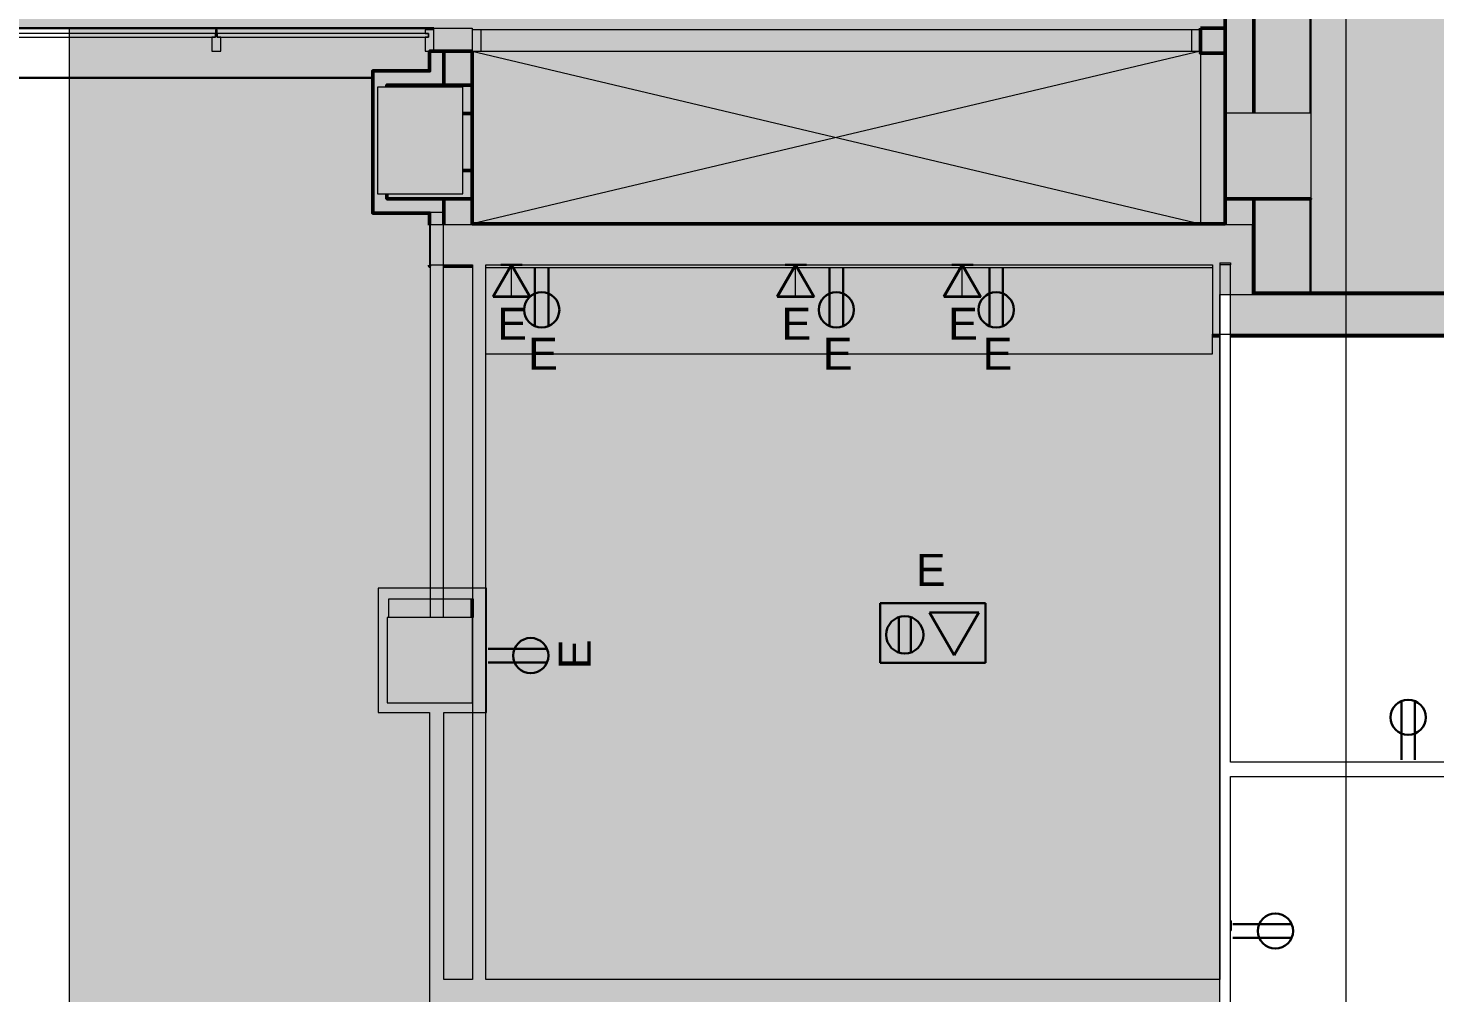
# Model space of a CAD drawing. Header units: inches. Extents: x 416 to 2283, y -56 to 1824.
# Drawn here: x 815.4 to 1211.4, y 1213.6 to 1485 of the extents above; entities that cross this region are included whole.
import ezdxf

# ---------------------------------------------------------------- set-up
doc = ezdxf.new("R2010")
doc.units = ezdxf.units.IN
doc.header["$MEASUREMENT"] = 0
for name, color, linetype, lineweight in [('A-ANNO-NOTE', 131, 'Continuous', 13), ('A-AREA-IDEN', 2, 'Continuous', 9), ('A-DETL-GENF', 92, 'Continuous', 9), ('A-DETL-THIN', 151, 'Continuous', 9), ('A-WALL', 113, 'Continuous', 9), ('A-WALL-PATT', 111, 'Continuous', 13), ('E-ELEC-FIXT', 91, 'Continuous', 13), ('I-WALL', 2, 'Continuous', 13), ('Orbis - Background_dwg', 8, 'Continuous', 9), ('Orbis_AR$0$A-Wall-Exst', 7, 'Continuous', 9), ('Orbis_AR$0$TI_Grid_E957150$0$S-P1-COLS-CONC', 50, 'Continuous', 50), ('Orbis_AR$0$TI_Grid_E957150$0$S-P4-COLS-CONC', 50, 'Continuous', 50), ('Orbis_BB$0$A-Glaz-Assm', 10, 'Continuous', 20), ('Orbis_BB$0$A-Glaz-Assm-Glaz', 10, 'Continuous', 20), ('Orbis_BB$0$A-Wall-Exst', 7, 'Continuous', 9), ('Orbis_BB$0$TI_ARCH-02_E957150$0$A-Glaz-Assm', 10, 'Continuous', 20), ('Orbis_BB$0$TI_ARCH-02_E957150$0$A-Glaz-Assm-Blow', 250, 'Continuous', 13), ('Orbis_BB$0$TI_ARCH-02_E957150$0$A-Wall-Blow', 130, 'Continuous', 30), ('Orbis_BB$0$TI_ARCH-02_E957150$0$A-Wall-Open', 250, 'Continuous', 13), ('Orbis_BB$0$TI_Grid_E957150$0$S-02-COLS-CONC', 50, 'Continuous', 50), ('Orbis_BB$0$TI_Grid_E957150$0$S-02-COLS-CONC-PATT', 10, 'Continuous', 20), ('Orbis_BB$0$TI_Grid_E957150$0$S-04-COLS-CONC', 50, 'Continuous', 50), ('Orbis_BB$0$TI_Grid_E957150$0$S-05-COLS-CONC', 50, 'Continuous', 50), ('Orbis_BB$0$TI_Grid_E957150$0$S-06-COLS-CONC', 50, 'Continuous', 50), ('Orbis_BB$0$TI_Grid_E957150$0$S-07-COLS-CONC', 50, 'Continuous', 50), ('Orbis_BB$0$TI_Grid_E957150$0$S-08-COLS-CONC', 50, 'Continuous', 50), ('Orbis_BB$0$TI_Grid_E957150$0$S-09-COLS-CONC', 50, 'Continuous', 50), ('Orbis_BB$0$TI_Grid_E957150$0$S-11-COLS-CONC', 50, 'Continuous', 50), ('Orbis_BB$0$TI_Grid_E957150$0$S-12-COLS-CONC', 50, 'Continuous', 50), ('Orbis_BB$0$TI_Grid_E957150$0$S-12-COLS-CONC-PATT', 10, 'Continuous', 20), ('Orbis_BB$0$TI_Grid_E957150$0$S-P1-COLS-CONC', 50, 'Continuous', 50), ('Orbis_BB$0$TI_Grid_E957150$0$S-P1-COLS-CONC-PATT', 10, 'Continuous', 20), ('Orbis_BB$0$TI_Grid_E957150$0$S-P4-COLS-CONC', 50, 'Continuous', 50), ('Q-CASE', 31, 'Continuous', 13), ('S-COLS', 52, 'Continuous', 13)]:
    doc.layers.add(name, color=color, linetype=linetype, lineweight=lineweight)
doc.styles.add('Swis721 Lt BT', font='swissl.ttf', dxfattribs={"height": 9})

# ---------------------------------------------------------------- blocks, each defined once
blk = doc.blocks.new('Concrete-Rectangular-Column - 24 x 24-V1-Level XX  POWER _ SIGNAL')
at = {"layer": 'S-COLS', "lineweight": 9}
blk.add_hatch(color=7, dxfattribs=at).paths.add_polyline_path([(12, -12), (12, 12), (-12, 12), (-12, -12)], flags=0)
at = {"layer": 'S-COLS', "color": 8, "lineweight": 20}
for p, q in [((12, 12), (-12, 12)), ((-12, 12), (-12, -12)), ((12, -12), (12, 12)), ((-12, -12), (12, -12))]:
    blk.add_line(p, q, dxfattribs=at)
blk = doc.blocks.new('Concrete-Rectangular-Column - 24 x 30-6914152-Level XX  POWER _ SIGNAL')
at = {"layer": 'S-COLS', "lineweight": 9}
blk.add_hatch(color=7, dxfattribs=at).paths.add_polyline_path([(12, -15), (12, 15), (-12, 15), (-12, -15)], flags=0)
at = {"layer": 'S-COLS', "color": 8, "lineweight": 20}
for p, q in [((12, 15), (-12, 15)), ((-12, 15), (-12, -15)), ((12, -15), (12, 15)), ((-12, -15), (12, -15))]:
    blk.add_line(p, q, dxfattribs=at)
blk = doc.blocks.new('C-Counter Top - ADJ HEIGHT-7316232-Level XX  POWER _ SIGNAL')
at = {"layer": 'Q-CASE', "lineweight": 9}
for p, q in [((-47.26, -0.75), (157.23, -0.75)), ((157.23, -25), (157.23, -19.51)), ((-47.26, -25), (157.23, -25))]:
    blk.add_line(p, q, dxfattribs=at)
blk = doc.blocks.new('PS - Power Device _Wall Base_ - Duplex-7347774-Level XX  POWER _ SIGNAL')
at = {"layer": 'E-ELEC-FIXT', "lineweight": 9}
for p, q in [((1611.17, 1118.1), (1611.17, 1120.85)), ((1611.35, 1120.85), (1611.17, 1120.85)), ((1611.17, 1118.1), (1611.35, 1118.1))]:
    blk.add_line(p, q, dxfattribs=at)
blk = doc.blocks.new('Orbis - Background_dwg__U8-7347688-Level XX  POWER _ SIGNAL')
at = {"layer": 'Orbis_BB$0$TI_ARCH-02_E957150$0$A-Glaz-Assm', "flags": 128}
for points in [[(0, -3), (2.5, -3), (2.5, 3), (0, 3)], [(202.5, -3), (205, -3), (205, 3), (202.5, 3)]]:
    blk.add_lwpolyline(points, close=True, dxfattribs=at)
at = {"layer": 'Orbis_BB$0$TI_ARCH-02_E957150$0$A-Glaz-Assm-Blow'}
for p, q in [((202.5, 3), (2.5, 3)), ((2.5, -3), (202.5, -3))]:
    blk.add_line(p, q, dxfattribs=at)
blk = doc.blocks.new('Orbis - Background_dwg__U56-7347736-Level XX  POWER _ SIGNAL')
at = {"layer": 'Orbis_BB$0$TI_Grid_E957150$0$S-12-COLS-CONC-PATT', "lineweight": 50}
blk.add_hatch(color=50, dxfattribs=at).paths.add_polyline_path([(11648.66, 2264.69), (11648.66, 2274.91), (11624.66, 2274.91), (11624.66, 2274.31), (11646.05, 2274.31), (11646.05, 2265.29)], flags=0)
at = {"layer": 'Orbis_BB$0$TI_Grid_E957150$0$S-12-COLS-CONC', "flags": 128}
for points in [[(11648.66, 2274.91), (11624.66, 2274.91), (11624.66, 2274.31)], [(11646.05, 2250.91), (11648.66, 2250.91), (11648.66, 2274.91)]]:
    blk.add_lwpolyline(points, dxfattribs=at)
blk = doc.blocks.new('Orbis - Background_dwg_Orbis_BB-7347761-Level XX  POWER _ SIGNAL')
at = {"layer": 'Orbis_BB$0$A-Wall-Exst'}
h = blk.add_hatch(color=256, dxfattribs=at)
h.paths.add_polyline_path([(12245.54, 2108.54), (12344.66, 2108.54), (12344.66, 2108.91), (12240.66, 2108.91), (12240.66, 2208.41), (12344.66, 2208.41), (12344.66, 2208.79), (12240.04, 2208.79), (12240.04, 2108.54), (12240.66, 2108.54)], flags=0)
h.paths.add_polyline_path([(12020.79, 2215.66), (12224.79, 2215.66), (12224.79, 2216.04), (12344.66, 2216.04), (12344.66, 2216.41), (12008.66, 2216.41), (12008.66, 2215.66), (12020.66, 2215.66)], flags=0)
h.paths.add_polyline_path([(12368.66, 2215.91), (12687.66, 2215.91), (12687.66, 2216.41), (12368.66, 2216.41), (12368.66, 2216.04)], flags=0)
h.paths.add_polyline_path([(11868.82, 2216.04), (11984.66, 2216.04), (11984.66, 2216.41), (11868.66, 2216.41), (11868.66, 2243.04), (11860.83, 2243.04), (11860.83, 2267.04), (11868.66, 2267.04), (11868.66, 2506.91), (11860.66, 2506.91), (11860.66, 2290.92), (11858.66, 2290.92), (11858.66, 2518.92), (11853.66, 2518.92), (11853.66, 2283.92), (11860.66, 2283.92), (11860.66, 2235.92), (11648.66, 2235.92), (11648.66, 2242.91), (11640.66, 2242.91), (11640.66, 2235.54), (11868.29, 2235.54), (11868.29, 2216.04), (11868.66, 2216.04)], flags=0)
h.paths.add_polyline_path([(12380.66, 2522.91), (12663.66, 2522.91), (12663.66, 2530.91), (12380.66, 2530.91), (12380.66, 2530.54)], flags=0)
h.paths.add_polyline_path([(12164.66, 2522.91), (12332.66, 2522.91), (12332.66, 2530.91), (12020.66, 2530.91), (12020.66, 2522.91)], flags=0)
h = blk.add_hatch(color=256, dxfattribs=at)
h.paths.add_polyline_path([(12825.64, 1719.65), (12825.73, 1719.67), (12823.48, 1735.4), (12825.43, 1721.14)], flags=0)
h.paths.add_polyline_path([(12822.75, 1740.71), (12822.78, 1740.71), (12822.75, 1740.75)], flags=0)
h.paths.add_polyline_path([(12801.21, 1897.99), (12801.3, 1898), (12797.38, 1925.91), (12800.49, 1903.21)], flags=0)
h.paths.add_polyline_path([(12787.64, 2077.81), (12787.68, 2077.81), (12768.69, 2216.41), (12711.66, 2216.41), (12711.66, 2215.91), (12768.73, 2215.91), (12787.64, 2077.81)], flags=0)
h.paths.add_polyline_path([(12240.04, 2096.91), (12372.66, 2096.91), (12372.66, 2097.29), (12228.66, 2097.29), (12228.66, 2096.91), (12236.37, 2096.91)], flags=0)
h.paths.add_polyline_path([(12371.86, 2102.54), (12372.66, 2102.54), (12372.66, 2128.91), (12368.66, 2128.91), (12368.66, 2127.21), (12371.6, 2127.21), (12371.6, 2103.21), (12368.66, 2103.21), (12368.66, 2102.54), (12371.6, 2102.54)], flags=0)
h.paths.add_polyline_path([(12356.66, 2130.91), (12356.66, 2188.41), (12356.54, 2188.41), (12356.54, 2130.91)], flags=0)
h.paths.add_polyline_path([(12352.66, 2130.91), (12352.79, 2130.91), (12352.79, 2191.85), (12352.66, 2191.85), (12352.66, 2188.41)], flags=0)
h.paths.add_polyline_path([(12380.66, 2188.41), (12384.66, 2188.41), (12384.66, 2204.41), (12659.66, 2204.41), (12659.66, 2189.41), (12715.66, 2189.41), (12715.66, 2204.66), (12715.54, 2204.66), (12715.49, 2189.54), (12659.79, 2189.54), (12659.79, 2204.66), (12384.54, 2204.66), (12384.54, 2188.41), (12379.33, 2188.41)], flags=0)
h.paths.add_polyline_path([(12020.79, 2189.41), (12024.66, 2189.41), (12024.66, 2189.54), (12020.79, 2189.54), (12020.79, 2189.41), (12020.66, 2189.41)], flags=0)
h.paths.add_polyline_path([(11986.1, 2189.41), (11997.66, 2189.41), (11997.66, 2189.54), (11968.79, 2189.54), (11968.79, 2204.79), (11862.17, 2204.79), (11862.17, 2204.41), (11968.66, 2204.41), (11968.66, 2189.41), (11984.66, 2189.41)], flags=0)
h.paths.add_polyline_path([(12379.17, 2192.16), (12380.79, 2192.16), (12380.79, 2204.66), (12380.66, 2204.66), (12380.66, 2192.41), (12368.66, 2192.41), (12368.66, 2192.16), (12376.58, 2192.16)], flags=0)
h.paths.add_polyline_path([(12681.3, 2193.29), (12687.66, 2193.29), (12687.66, 2193.41), (12663.66, 2193.41), (12663.66, 2204.66), (12663.54, 2204.66), (12663.54, 2193.29), (12666.66, 2193.29)], flags=0)
h.paths.add_polyline_path([(12711.66, 2193.29), (12711.79, 2193.29), (12711.79, 2204.66), (12711.66, 2204.66), (12711.66, 2193.41)], flags=0)
h.paths.add_polyline_path([(11974.14, 2193.29), (11984.66, 2193.29), (11984.66, 2193.41), (11972.66, 2193.41), (11972.66, 2204.79), (11972.54, 2204.79), (11972.54, 2193.29), (11972.66, 2193.29)], flags=0)
h.paths.add_polyline_path([(11857.04, 2204.41), (11859.17, 2204.41), (11859.17, 2204.79), (11857.04, 2204.79)], flags=0)
h.paths.add_polyline_path([(11645.35, 2223.92), (11648.79, 2223.92), (11648.79, 2224.29), (11640.58, 2224.29), (11640.58, 2223.92), (11640.66, 2223.92)], flags=0)
h.paths.add_polyline_path([(11636.66, 2223.92), (11636.83, 2223.92), (11636.83, 2224.29), (11636.66, 2224.29)], flags=0)
h.paths.add_polyline_path([(11636.83, 2235.54), (11636.84, 2239.09), (11640.58, 2239.09), (11640.58, 2235.54), (11640.66, 2235.54), (11640.66, 2242.91), (11624.66, 2242.91), (11624.66, 2244.31), (11622.05, 2244.31), (11622.05, 2274.31), (11624.66, 2274.31), (11624.66, 2274.91), (11640.66, 2274.91), (11640.66, 2284.42), (11636.66, 2284.42), (11636.66, 2278.91), (11620.66, 2278.91), (11620.66, 2238.91), (11636.66, 2238.91), (11636.66, 2235.54)], flags=0)
blk.add_hatch(color=256, dxfattribs=at).paths.add_polyline_path([(11640.66, 2274.91), (11648.66, 2274.91), (11648.66, 2284.42), (11640.66, 2284.42), (11640.66, 2278.91)], flags=0)
at = {"layer": 'Orbis_BB$0$TI_Grid_E957150$0$S-02-COLS-CONC-PATT', "lineweight": 9}
blk.add_hatch(color=7, dxfattribs=at).paths.add_polyline_path([(11636.66, 2242.91), (11648.66, 2242.91), (11648.66, 2264.69), (11646.05, 2265.29), (11646.05, 2244.31), (11624.66, 2244.31), (11624.66, 2242.91), (11628.72, 2242.91)], flags=0)
at = {"layer": 'Orbis_BB$0$TI_Grid_E957150$0$S-P1-COLS-CONC-PATT', "lineweight": 9}
blk.add_hatch(color=7, dxfattribs=at).paths.add_polyline_path([(11874.25, 2242.91), (11884.66, 2242.91), (11884.66, 2243.04), (11868.66, 2243.04), (11868.66, 2242.91)], flags=0)
h = blk.add_hatch(color=7, dxfattribs=at)
h.paths.add_polyline_path([(11641.65, 2125.09), (11648.66, 2125.09), (11648.66, 2130.41), (11640.58, 2130.41), (11640.58, 2125.09)], flags=0)
h.paths.add_polyline_path([(11625.16, 2125.09), (11636.83, 2125.09), (11636.83, 2130.41), (11625.16, 2130.41)], flags=0)
at = {"layer": 'Orbis_BB$0$A-Glaz-Assm', "flags": 128}
for points in [[(11575.41, 2284.42), (11577.91, 2284.42), (11577.91, 2288.42), (11576.91, 2288.42), (11576.91, 2290.42), (11576.41, 2290.42), (11576.41, 2288.42), (11575.41, 2288.42)], [(11637.91, 2284.42), (11637.91, 2290.42), (11635.41, 2290.42), (11635.41, 2289.42), (11636.41, 2289.42), (11636.41, 2288.42), (11635.41, 2288.42), (11635.41, 2284.42)]]:
    blk.add_lwpolyline(points, close=True, dxfattribs=at)
at = {"layer": 'Orbis_BB$0$A-Glaz-Assm-Glaz', "flags": 128}
for points in [[(11516.91, 2288.42), (11576.41, 2288.42), (11576.41, 2289.42), (11516.91, 2289.42)], [(11576.91, 2288.42), (11636.41, 2288.42), (11636.41, 2289.42), (11576.91, 2289.42)]]:
    blk.add_lwpolyline(points, close=True, dxfattribs=at)
at = {"layer": 'Orbis_BB$0$A-Wall-Exst', "color": 50, "lineweight": 50}
for p, q in [((11868.66, 2267.04), (11868.66, 2506.91)), ((11636.83, 2223.92), (11636.66, 2223.92)), ((11640.58, 2223.92), (11648.79, 2223.92)), ((11640.66, 2223.92), (11640.58, 2223.92)), ((11648.79, 2223.92), (11648.67, 2223.92)), ((11857.04, 2204.41), (11859.17, 2204.41))]:
    blk.add_line(p, q, dxfattribs=at)
at = {"layer": 'Orbis_BB$0$A-Wall-Exst', "color": 50, "lineweight": 50, "flags": 128}
for points in [[(11868.66, 2506.91), (11860.66, 2506.91), (11860.66, 2235.92), (11648.66, 2235.92), (11648.66, 2242.91), (11640.66, 2242.91), (11640.66, 2235.54)], [(11624.66, 2274.31), (11624.66, 2274.91), (11640.66, 2274.91), (11640.66, 2284.42), (11636.66, 2284.42), (11636.66, 2278.91), (11620.66, 2278.91), (11620.66, 2238.91), (11636.66, 2238.91), (11636.66, 2235.54)], [(11640.66, 2235.54), (11640.66, 2242.91), (11624.66, 2242.91), (11624.66, 2244.31)], [(11984.66, 2216.41), (11868.66, 2216.41), (11868.66, 2227.92), (11868.66, 2243.04)], [(11636.66, 2224.29), (11636.66, 2223.92), (11636.83, 2223.92)], [(11862.17, 2204.41), (11968.66, 2204.41), (11968.66, 2189.41), (11984.66, 2189.41), (11997.66, 2189.41)]]:
    blk.add_lwpolyline(points, dxfattribs=at)
for points in [[(11853.66, 2290.92), (11853.66, 2283.92), (11860.66, 2283.92), (11860.66, 2290.92)], [(11648.66, 2284.42), (11640.66, 2284.42), (11640.66, 2274.91), (11648.66, 2274.91)]]:
    blk.add_lwpolyline(points, close=True, dxfattribs=at)
at = {"layer": 'Orbis_BB$0$TI_ARCH-02_E957150$0$A-Glaz-Assm', "flags": 128}
blk.add_lwpolyline([(11637.91, 2290.42), (11637.91, 2290.92), (11648.66, 2290.92), (11648.66, 2290.42)], dxfattribs=at)
at = {"layer": 'Orbis_BB$0$TI_ARCH-02_E957150$0$A-Wall-Blow'}
for p, q in [((11884.66, 2506.91), (11884.66, 2267.04)), ((11124.05, 2290.92), (11637.91, 2290.92)), ((11279.16, 2276.92), (11620.66, 2276.92)), ((11884.66, 2243.04), (11884.66, 2216.41))]:
    blk.add_line(p, q, dxfattribs=at)
at = {"layer": 'Orbis_BB$0$TI_ARCH-02_E957150$0$A-Wall-Open'}
blk.add_line((11853.66, 2284.42), (11648.66, 2235.92), dxfattribs=at)
at = {"layer": 'Orbis_BB$0$TI_ARCH-02_E957150$0$A-Wall-Open', "flags": 128}
blk.add_lwpolyline([(11648.66, 2284.42), (11853.66, 2284.42), (11853.66, 2235.92), (11648.66, 2235.92), (11648.66, 2284.42), (11853.66, 2235.92)], dxfattribs=at)
at = {"layer": 'Orbis_BB$0$TI_Grid_E957150$0$S-02-COLS-CONC', "flags": 128}
for points in [[(11648.66, 2274.91), (11648.66, 2242.91), (11624.66, 2242.91), (11624.66, 2244.31)], [(11624.66, 2274.31), (11624.66, 2274.91), (11648.66, 2274.91)]]:
    blk.add_lwpolyline(points, dxfattribs=at)
at = {"layer": 'Orbis_BB$0$TI_Grid_E957150$0$S-04-COLS-CONC', "flags": 128}
blk.add_lwpolyline([(11624.66, 2274.31), (11624.66, 2274.91), (11648.66, 2274.91), (11648.66, 2250.91), (11646.05, 2250.91)], dxfattribs=at)
at = {"layer": 'Orbis_BB$0$TI_Grid_E957150$0$S-05-COLS-CONC', "flags": 128}
blk.add_lwpolyline([(11624.66, 2274.31), (11624.66, 2274.91), (11648.66, 2274.91), (11648.66, 2250.91), (11646.05, 2250.91)], dxfattribs=at)
at = {"layer": 'Orbis_BB$0$TI_Grid_E957150$0$S-06-COLS-CONC', "flags": 128}
blk.add_lwpolyline([(11624.66, 2274.31), (11624.66, 2274.91), (11648.66, 2274.91), (11648.66, 2250.91), (11646.05, 2250.91)], dxfattribs=at)
at = {"layer": 'Orbis_BB$0$TI_Grid_E957150$0$S-07-COLS-CONC', "flags": 128}
blk.add_lwpolyline([(11624.66, 2274.31), (11624.66, 2274.91), (11648.66, 2274.91), (11648.66, 2250.91), (11646.05, 2250.91)], dxfattribs=at)
at = {"layer": 'Orbis_BB$0$TI_Grid_E957150$0$S-08-COLS-CONC', "flags": 128}
blk.add_lwpolyline([(11624.66, 2274.31), (11624.66, 2274.91), (11648.66, 2274.91), (11648.66, 2250.91), (11646.05, 2250.91)], dxfattribs=at)
at = {"layer": 'Orbis_BB$0$TI_Grid_E957150$0$S-09-COLS-CONC', "flags": 128}
blk.add_lwpolyline([(11624.66, 2274.31), (11624.66, 2274.91), (11648.66, 2274.91), (11648.66, 2250.91), (11646.05, 2250.91)], dxfattribs=at)
at = {"layer": 'Orbis_BB$0$TI_Grid_E957150$0$S-11-COLS-CONC', "flags": 128}
for points in [[(11648.66, 2274.91), (11624.66, 2274.91), (11624.66, 2274.31)], [(11646.05, 2250.91), (11648.66, 2250.91), (11648.66, 2274.91)]]:
    blk.add_lwpolyline(points, dxfattribs=at)
at = {"layer": 'Orbis_BB$0$TI_Grid_E957150$0$S-P1-COLS-CONC'}
for p, q in [((11648.66, 2266.91), (11646.05, 2266.91)), ((11648.66, 2130.41), (11648.66, 2125.09))]:
    blk.add_line(p, q, dxfattribs=at)
at = {"layer": 'Orbis_BB$0$TI_Grid_E957150$0$S-P1-COLS-CONC', "flags": 128}
for points in [[(11624.66, 2244.31), (11624.66, 2242.91), (11648.66, 2242.91), (11648.66, 2266.91)], [(11860.83, 2266.91), (11860.66, 2266.91), (11860.66, 2242.91), (11884.66, 2242.91), (11884.66, 2243.04)]]:
    blk.add_lwpolyline(points, dxfattribs=at)
at = {"layer": 'Orbis_BB$0$TI_Grid_E957150$0$S-P4-COLS-CONC'}
for p, q in [((11884.66, 2243.04), (11884.66, 2242.91)), ((11648.66, 2125.09), (11648.66, 2130.41))]:
    blk.add_line(p, q, dxfattribs=at)
at = {"layer": 'Orbis_BB$0$TI_Grid_E957150$0$S-P4-COLS-CONC', "flags": 128}
for points in [[(11646.05, 2266.91), (11648.66, 2266.91), (11648.66, 2242.91)], [(11884.66, 2242.91), (11860.66, 2242.91), (11860.66, 2266.91), (11860.83, 2266.91)], [(11648.66, 2242.91), (11624.66, 2242.91), (11624.66, 2244.31)]]:
    blk.add_lwpolyline(points, dxfattribs=at)
for name, p in [('Orbis - Background_dwg__U8-7347688-Level XX  POWER _ SIGNAL', (11648.66, 2287.42)), ('Orbis - Background_dwg__U56-7347736-Level XX  POWER _ SIGNAL', (0, 0))]:
    blk.add_blockref(name, p)
blk = doc.blocks.new('Orbis - Background_dwg-7329766-Level XX  POWER _ SIGNAL')
at = {"layer": 'Orbis_AR$0$A-Wall-Exst', "color": 50, "lineweight": 50}
for p, q in [((928.54, 1417.98), (928.37, 1417.98)), ((932.37, 1417.98), (932.29, 1417.98)), ((940.5, 1417.98), (940.38, 1417.98))]:
    blk.add_line(p, q, dxfattribs=at)
at = {"layer": 'Orbis_AR$0$TI_Grid_E957150$0$S-P1-COLS-CONC'}
blk.add_line((940.37, 1324.47), (940.37, 1319.16), dxfattribs=at)
at = {"layer": 'Orbis_AR$0$TI_Grid_E957150$0$S-P4-COLS-CONC'}
blk.add_line((940.37, 1319.16), (940.37, 1324.47), dxfattribs=at)
blk.add_blockref('Orbis - Background_dwg_Orbis_BB-7347761-Level XX  POWER _ SIGNAL', (-10708.29, -805.94))

msp = doc.modelspace()

# ---------------------------------------------------------------- hatches: boundary and pattern name
at = {"layer": 'A-ANNO-NOTE', "lineweight": 9}
for points in [[(951.41, 1409.49), (951.41, 1418.42), (946.25, 1409.49)], [(1031.41, 1409.49), (1031.41, 1418.42), (1026.25, 1409.49)], [(1078.33, 1409.49), (1078.33, 1418.42), (1073.17, 1409.49)]]:
    msp.add_hatch(color=256, dxfattribs=at).paths.add_polyline_path(points, flags=0)
at = {"layer": 'A-DETL-GENF'}
h = msp.add_hatch(color=9, dxfattribs=at)
h.paths.add_polyline_path([(1806.16, -9.77), (2180.09, -9.77), (2180.09, 282.04), (2178.37, 282.04), (2178.37, 269.98), (2160.37, 269.98), (2160.37, 281.98), (2145.5, 281.98), (2145.5, 222.1), (2148.37, 222.1), (2148.37, 48.98), (1645.98, 48.98), (1645.98, 56.98), (1645.87, 56.98), (1645.87, 67.98), (1645.98, 67.98), (1645.98, 68.19), (1645.77, 68.21), (1643.24, 68.89), (1642.84, 69.08), (1642.63, 69.12), (1642.36, 69.3), (1640.87, 69.99), (1639.47, 70.98), (1636.37, 70.98), (1636.37, 74.07), (1635.38, 75.48), (1634.68, 76.98), (1634.51, 77.24), (1634.47, 77.43), (1634.27, 77.85), (1633.6, 80.38), (1633.38, 83.07), (1633.6, 85.59), (1634.27, 88.11), (1635.38, 90.48), (1636.37, 91.9), (1636.37, 94.98), (1639.44, 94.98), (1640.87, 95.97), (1643.24, 97.08), (1645.98, 97.86), (1645.98, 97.98), (1645.87, 97.98), (1645.87, 207.29), (1645.98, 207.29), (1645.98, 208.97), (1636.37, 208.97), (1636.37, 239.19), (1645.87, 239.19), (1645.87, 593.98), (1179.62, 593.98), (1179.62, 528.98), (592.87, 528.98), (592.87, 464.97), (570.87, 464.97), (570.87, 469.97), (587.87, 469.97), (587.87, 521.97), (527.87, 521.97), (527.87, 469.97), (530.87, 469.97), (530.87, 464.97), (527.87, 464.97), (527.87, 299.85), (570.87, 299.85), (570.87, 268.97), (580.37, 268.97), (580.37, 208.97), (570.87, 208.97), (570.87, 117.73), (565.87, 117.73), (565.87, 168.98), (551.87, 168.98), (551.87, 249.98), (556.37, 249.98), (556.37, 268.97), (565.87, 268.97), (565.87, 294.85), (522.87, 294.85), (522.87, 310.85), (478.07, 310.85), (478.07, 314.85), (522.87, 314.85), (522.87, 517.98), (498.87, 517.98), (498.87, 521.97), (527.87, 521.98), (527.87, 593.97), (498.87, 593.97), (498.87, 597.97), (415.76, 597.97), (415.76, -9.77), (1750.54, -9.77)], flags=0)
h.paths.add_polyline_path([(1439.37, 58.98), (1435.75, 59.1), (1357.37, 59.1), (1357.37, 54.98), (1402.37, 54.98), (1402.37, 58.98), (1435.75, 58.98)], flags=0)
h.paths.add_polyline_path([(1354.37, 47.98), (1350.37, 47.98), (1350.37, 122.98), (1361, 122.98), (1361, 62.73), (1439.37, 62.73), (1439.37, 51.98), (1409.37, 51.98), (1409.37, 47.98), (1357.37, 47.98)], flags=0)
h.paths.add_polyline_path([(928.37, 67.98), (928.24, 68), (925.84, 68.21), (923.32, 68.89), (922.97, 69.05), (922.63, 69.12), (922.17, 69.42), (920.95, 69.99), (919.55, 70.98), (916.37, 70.98), (916.37, 74.18), (915.46, 75.48), (914.94, 76.59), (914.49, 77.34), (914.35, 77.85), (913.68, 80.38), (913.45, 82.58), (913.39, 83.07), (913.51, 83.68), (913.68, 85.59), (914.51, 88.72), (914.92, 89.32), (915.46, 90.48), (916.37, 91.79), (916.37, 94.98), (919.52, 94.98), (920.95, 95.97), (922.25, 96.58), (922.63, 96.83), (922.91, 96.89), (923.32, 97.08), (925.84, 97.76), (928.54, 97.98), (931.05, 97.76), (933.58, 97.08), (935.95, 95.97), (937.37, 94.98), (940.37, 94.98), (940.37, 92.01), (941.44, 90.48), (942.54, 88.11), (943.22, 85.59), (943.45, 82.98), (943.22, 80.38), (942.54, 77.85), (941.44, 75.48), (940.37, 73.96), (940.37, 70.98), (937.35, 70.98), (935.95, 69.99), (933.58, 68.89), (931.05, 68.21), (928.41, 67.98)], flags=0)
h.paths.add_polyline_path([(568.37, 67.98), (568.3, 67.99), (565.77, 68.21), (563.24, 68.89), (562.84, 69.08), (562.63, 69.12), (562.36, 69.3), (560.87, 69.99), (559.47, 70.98), (556.37, 70.98), (556.37, 74.07), (555.38, 75.48), (554.68, 76.98), (554.51, 77.24), (554.47, 77.43), (554.27, 77.85), (553.6, 80.38), (553.38, 83.07), (553.6, 85.59), (554.27, 88.11), (555.38, 90.48), (556.37, 91.9), (556.37, 94.98), (559.44, 94.98), (560.87, 95.97), (563.24, 97.08), (565.77, 97.76), (568.46, 97.98), (570.97, 97.76), (573.5, 97.08), (575.87, 95.97), (577.3, 94.98), (580.37, 94.98), (580.37, 91.9), (581.36, 90.48), (582.47, 88.11), (583.14, 85.59), (583.37, 82.97), (583.14, 80.38), (582.47, 77.85), (582.27, 77.43), (582.23, 77.24), (582.06, 76.98), (581.36, 75.48), (580.37, 74.07), (580.37, 70.98), (577.27, 70.98), (575.87, 69.99), (574.38, 69.3), (574.11, 69.12), (573.9, 69.08), (573.5, 68.89), (570.97, 68.21), (568.41, 67.98)], flags=0)
h.paths.add_polyline_path([(1288.37, 67.98), (1288.3, 67.99), (1285.77, 68.21), (1283.24, 68.89), (1282.84, 69.08), (1282.63, 69.12), (1282.36, 69.3), (1280.87, 69.99), (1279.47, 70.98), (1276.37, 70.98), (1276.37, 74.07), (1275.38, 75.48), (1274.68, 76.98), (1274.51, 77.24), (1274.47, 77.43), (1274.27, 77.85), (1273.6, 80.38), (1273.38, 83.07), (1273.6, 85.59), (1274.27, 88.11), (1275.38, 90.48), (1276.37, 91.9), (1276.37, 94.98), (1279.44, 94.98), (1280.87, 95.97), (1283.24, 97.08), (1285.77, 97.76), (1288.46, 97.98), (1290.97, 97.76), (1293.5, 97.08), (1295.87, 95.97), (1297.3, 94.98), (1300.37, 94.98), (1300.37, 91.9), (1301.36, 90.48), (1302.47, 88.11), (1303.14, 85.59), (1303.37, 82.97), (1303.14, 80.38), (1302.47, 77.85), (1302.27, 77.43), (1302.23, 77.24), (1302.06, 76.98), (1301.36, 75.48), (1300.37, 74.07), (1300.37, 70.98), (1297.27, 70.98), (1295.87, 69.99), (1294.38, 69.3), (1294.11, 69.12), (1293.9, 69.08), (1293.5, 68.89), (1290.97, 68.21), (1288.41, 67.98)], flags=0)
h.paths.add_polyline_path([(565.87, 172.48), (565.87, 208.97), (556.37, 208.97), (556.37, 246.48), (555.37, 246.48), (555.37, 172.48)], flags=0)
h.paths.add_polyline_path([(940.37, 208.97), (916.37, 208.97), (916.37, 209.19), (916.15, 209.19), (916.15, 239.19), (940.15, 239.19), (940.15, 238.97), (940.37, 238.97), (940.37, 214.97)], flags=0)
h.paths.add_polyline_path([(1288.06, 208.97), (1276.37, 208.97), (1276.37, 239.19), (1300.37, 239.19), (1300.37, 208.97)], flags=0)
h.paths.add_polyline_path([(1368.31, 449.11), (1368.31, 449.11), (1368.31, 463.86)], flags=0)
h.paths.add_polyline_path([(1327.07, 460.94), (1325.09, 461.25), (1325.44, 463.48), (1325.92, 463.4), (1325.94, 463.2), (1326.06, 463.02), (1326.12, 462.98), (1326.7, 462.93), (1326.8, 462.98), (1326.92, 463.18), (1326.94, 463.24), (1327.41, 463.14), (1327.2, 461.81)], flags=0)
h.paths.add_polyline_path([(1326.62, 462.91), (1326.06, 463.04), (1325.98, 463.15), (1325.95, 463.24), (1325.95, 463.48), (1327.78, 475.05), (1328.77, 474.89), (1326.87, 463.1), (1326.79, 463.03), (1326.62, 462.91)], flags=0)
h.paths.add_polyline_path([(1353.03, 467.68), (1353.03, 467.8), (1353.03, 470.92)], flags=0)
h.paths.add_polyline_path([(1341.47, 468.28), (1339.46, 469.3), (1339.69, 469.73), (1339.87, 469.68), (1340.08, 469.75), (1340.15, 469.8), (1340.38, 470.25), (1340.33, 470.48), (1340.21, 470.61), (1340.16, 470.67), (1340.38, 471.08), (1342.37, 470.06), (1342.19, 469.7)], flags=0)
h.paths.add_polyline_path([(1352.24, 469.36), (1352.24, 469.36), (1352.24, 469.9)], flags=0)
h.paths.add_polyline_path([(1339.87, 469.7), (1339.59, 469.8), (1329.18, 475.1), (1329.63, 475.99), (1340.22, 470.55), (1340.35, 470.36), (1340.34, 470.2), (1340.12, 469.79), (1339.97, 469.72)], flags=0)
h.paths.add_polyline_path([(1313.66, 472.68), (1313.35, 474.66), (1315.57, 475.01), (1315.65, 474.53), (1315.47, 474.46), (1315.33, 474.29), (1315.32, 474.14), (1315.43, 473.66), (1315.52, 473.57), (1315.71, 473.51), (1315.81, 473.51), (1315.88, 473.03), (1314.4, 472.8)], flags=0)
h.paths.add_polyline_path([(1315.71, 473.52), (1315.56, 473.59), (1315.39, 473.77), (1315.34, 474.24), (1315.51, 474.46), (1315.81, 474.54), (1327.3, 476.36), (1327.46, 475.37), (1315.74, 473.53)], flags=0)
h.paths.add_polyline_path([(1329.56, 476.44), (1328.85, 477.15), (1337.35, 485.59), (1337.45, 485.6), (1337.64, 485.58), (1337.99, 485.23), (1337.96, 484.86), (1337.88, 484.76), (1330.27, 477.15)], flags=0)
h.paths.add_polyline_path([(1327.51, 476.77), (1322.12, 487.37), (1322.15, 487.62), (1322.22, 487.73), (1322.65, 487.96), (1322.85, 487.91), (1322.98, 487.81), (1323.05, 487.73), (1328.4, 477.22), (1328.26, 477.15)], flags=0)
h.paths.add_polyline_path([(1369.31, 490.36), (1369.31, 490.36), (1369.31, 491.04)], flags=0)
h.paths.add_polyline_path([(1338.26, 484.43), (1337.92, 484.79), (1338.02, 484.94), (1338.03, 485.14), (1337.99, 485.24), (1337.59, 485.61), (1337.42, 485.62), (1337.24, 485.55), (1337.18, 485.51), (1336.84, 485.85), (1338.43, 487.44), (1339.85, 486.02), (1338.67, 484.85)], flags=0)
h.paths.add_polyline_path([(1321.71, 487.05), (1320.69, 489.06), (1322.47, 489.97), (1323.49, 487.96), (1323.04, 487.77), (1322.93, 487.89), (1322.75, 487.97), (1322.6, 487.94), (1322.15, 487.67), (1322.1, 487.56), (1322.11, 487.34), (1322.1, 487.26)], flags=0)
h.paths.add_polyline_path([(972.87, 593.97), (935.62, 593.98), (935.62, 598.98), (937.62, 598.98), (937.62, 740.22), (867.12, 740.22), (867.12, 647.48), (844.25, 647.48), (844.25, 623.98), (893.25, 623.98), (893.25, 598.98), (895.62, 598.98), (895.62, 593.98), (888.25, 593.98), (888.25, 612.48), (844.25, 612.48), (844.25, 593.98), (835.25, 593.98), (835.25, 598.98), (839.25, 598.98), (839.25, 647.48), (814.25, 647.48), (814.25, 652.48), (862.12, 652.48), (862.12, 745.22), (891.62, 745.22), (891.62, 840.22), (857.37, 840.22), (857.37, 845.22), (919.37, 845.22), (919.37, 947.22), (746.62, 947.22), (746.62, 845.22), (808.62, 845.22), (808.62, 706.22), (765.25, 706.22), (765.25, 598.98), (795.25, 598.98), (795.25, 593.98), (730.25, 593.98), (730.25, 598.98), (760.25, 598.98), (760.25, 706.22), (732.62, 706.22), (732.62, 711.22), (794.62, 711.22), (794.62, 840.22), (654.87, 840.22), (654.87, 774.98), (679.87, 774.98), (679.87, 769.98), (654.87, 769.98), (654.87, 674.98), (679.87, 674.98), (679.87, 652.48), (711.25, 652.48), (711.25, 647.48), (686.25, 647.48), (686.25, 598.98), (690.25, 598.98), (690.25, 593.98), (677.87, 593.98), (677.87, 598.98), (681.25, 598.98), (681.25, 647.48), (638.87, 647.48), (638.87, 627.97), (648.87, 627.97), (648.87, 598.98), (649.87, 598.98), (649.87, 593.98), (580.87, 593.98), (580.87, 599.98), (632.87, 599.98), (632.87, 807.98), (538.87, 807.97), (538.87, 599.98), (540.87, 599.98), (540.87, 593.98), (971.92, 593.97)], flags=0)
h.paths.add_polyline_path([(1209.87, 596.98), (1247.87, 596.98), (1247.87, 605.72), (1209.87, 605.72), (1209.87, 598.98)], flags=0)
h.paths.add_polyline_path([(1010.87, 596.98), (1010.87, 605.72), (972.87, 605.72), (972.87, 596.98)], flags=0)
h.paths.add_polyline_path([(528.14, 596.98), (536.87, 596.98), (536.87, 597.97), (527.87, 597.97), (527.87, 596.98)], flags=0)
h.paths.add_polyline_path([(634.87, 596.98), (648.87, 596.98), (648.87, 597.97), (634.87, 597.97)], flags=0)
h.paths.add_polyline_path([(519.37, 597.97), (522.87, 597.97), (522.87, 598.47), (519.37, 598.47)], flags=0)
h.paths.add_polyline_path([(1669.37, 598.98), (1669.37, 946.98), (1553.37, 946.98), (1553.37, 951.98), (1513.37, 951.98), (1513.37, 946.98), (1506.37, 946.97), (1506.37, 916.97), (1496.37, 916.97), (1496.37, 736.97), (1506.37, 736.97), (1506.37, 706.97), (1497.62, 706.97), (1497.62, 598.98), (1636.37, 598.98), (1636.37, 626.3), (1660.37, 626.3), (1660.37, 598.98), (1667.12, 598.98)], flags=0)
h.paths.add_polyline_path([(1305.62, 598.98), (1389.12, 598.98), (1389.12, 706.97), (1380.37, 706.97), (1380.37, 736.97), (1390.37, 736.97), (1390.37, 820.98), (1388.37, 820.98), (1388.37, 825.98), (1390.37, 825.98), (1390.37, 913.99), (1377.37, 913.99), (1377.37, 951.98), (1290.37, 951.98), (1290.37, 913.99), (1277.37, 913.99), (1277.37, 891.98), (1272.12, 891.98), (1272.12, 934.97), (1179.87, 934.97), (1179.87, 891.98), (1167.87, 891.98), (1167.87, 845.98), (1179.87, 845.98), (1179.87, 787.98), (1167.87, 787.98), (1167.87, 741.98), (1179.87, 741.98), (1179.87, 683.98), (1167.87, 683.98), (1167.87, 637.98), (1179.87, 637.98), (1179.87, 610.97), (1277.87, 610.97), (1277.87, 820.73), (1272.12, 820.73), (1272.12, 845.98), (1277.37, 845.98), (1277.37, 825.98), (1348.37, 825.98), (1348.37, 820.98), (1283.12, 820.98), (1283.12, 598.98)], flags=0)
h.paths.add_polyline_path([(1394.37, 599.23), (1492.37, 599.23), (1492.37, 701.72), (1394.37, 701.72), (1394.37, 601.9)], flags=0)
h.paths.add_polyline_path([(519.37, 601.97), (519.37, 631.47), (532.87, 631.47), (532.87, 794.97), (415.76, 794.97), (415.76, 601.97), (448.58, 601.97)], flags=0)
h.paths.add_polyline_path([(942.87, 610.97), (1040.87, 610.97), (1040.87, 637.98), (1052.87, 637.98), (1052.87, 683.98), (1040.87, 683.98), (1040.87, 741.98), (1052.87, 741.98), (1052.87, 787.98), (1040.87, 787.98), (1040.87, 845.98), (1052.87, 845.98), (1052.87, 891.98), (1040.87, 891.98), (1040.87, 918.98), (942.87, 918.98), (942.87, 643.71)], flags=0)
h.paths.add_polyline_path([(886.76, 616.48), (888.25, 616.48), (888.25, 619.98), (844.25, 619.98), (844.25, 616.48), (860.69, 616.48)], flags=0)
h.paths.add_polyline_path([(639.55, 652.48), (674.87, 652.48), (674.87, 669.98), (638.87, 669.98), (638.87, 652.48)], flags=0)
h.paths.add_polyline_path([(638.87, 674.98), (650.87, 674.98), (650.87, 840.23), (639.87, 840.23), (639.87, 837.97), (648.87, 837.97), (648.87, 807.97), (638.87, 807.97), (638.87, 678.98)], flags=0)
h.paths.add_polyline_path([(1416.85, 706.97), (1492.37, 706.97), (1492.37, 730.73), (1394.37, 730.73), (1394.37, 706.97), (1396.37, 706.97)], flags=0)
h.paths.add_polyline_path([(803.62, 711.22), (803.62, 840.22), (799.62, 840.22), (799.62, 711.22)], flags=0)
h.paths.add_polyline_path([(1416.85, 735.98), (1490.37, 735.98), (1490.37, 945.98), (1488.37, 945.98), (1488.37, 951.98), (1448.37, 951.98), (1448.37, 945.98), (1396.37, 945.98), (1396.37, 735.98)], flags=0)
h.paths.add_polyline_path([(896.62, 745.22), (898.37, 745.22), (898.37, 840.22), (896.62, 840.22), (896.62, 745.47)], flags=0)
h.paths.add_polyline_path([(937.62, 745.47), (937.62, 839.97), (903.62, 839.97), (903.62, 745.47), (931.34, 745.47)], flags=0)
h.paths.add_polyline_path([(527.87, 798.47), (532.87, 798.47), (532.87, 807.97), (522.87, 807.97), (522.87, 798.47), (526.99, 798.47)], flags=0)
h.paths.add_polyline_path([(415.76, 798.97), (519.37, 798.97), (519.37, 948.22), (415.76, 948.22), (415.76, 811.64)], flags=0)
h.paths.add_polyline_path([(536.87, 812.98), (634.87, 812.98), (634.87, 839.98), (536.87, 839.98), (536.87, 837.97)], flags=0)
h.paths.add_polyline_path([(526.99, 837.97), (531.62, 837.97), (531.62, 841.73), (522.87, 841.73), (522.87, 837.97), (523.37, 837.97)], flags=0)
h.paths.add_polyline_path([(742.62, 845.22), (742.62, 947.22), (733.62, 947.22), (733.62, 845.22), (735.24, 845.22)], flags=0)
h.paths.add_polyline_path([(937.62, 845.22), (937.62, 924.23), (1040.87, 924.23), (1040.87, 934.97), (1010.87, 934.97), (1010.87, 949.22), (972.87, 949.22), (972.87, 934.97), (942.87, 934.97), (942.87, 949.22), (923.37, 949.22), (923.37, 845.22), (934.14, 845.22)], flags=0)
h.paths.add_polyline_path([(536.87, 845.23), (644.37, 845.23), (644.37, 886.72), (680.37, 886.72), (680.37, 948.22), (677.37, 948.22), (677.37, 952.22), (815.37, 952.22), (815.37, 1012.22), (565.87, 1012.22), (565.87, 1044.97), (415.76, 1044.97), (415.76, 952.22), (552.87, 952.22), (552.87, 962.47), (583.87, 962.47), (583.87, 952.22), (637.37, 952.22), (637.37, 948.22), (583.87, 948.22), (583.87, 931.47), (552.87, 931.47), (552.87, 948.22), (523.37, 948.22), (523.37, 845.23), (534.87, 845.23)], flags=0)
h.paths.add_polyline_path([(649.62, 845.47), (673.62, 845.47), (673.62, 881.47), (649.62, 881.47), (649.62, 865.19)], flags=0)
h.paths.add_polyline_path([(678.87, 845.47), (680.37, 845.47), (680.37, 881.47), (678.87, 881.47), (678.87, 846.94)], flags=0)
h.paths.add_polyline_path([(693.84, 845.47), (728.37, 845.47), (728.37, 946.97), (685.62, 946.97), (685.62, 845.47)], flags=0)
h.paths.add_polyline_path([(1645.98, 916.97), (1636.37, 916.97), (1636.37, 946.97), (1660.37, 946.97), (1660.37, 916.97)], flags=0)
h.paths.add_polyline_path([(1277.87, 916.99), (1287.37, 916.99), (1287.37, 948.98), (1277.87, 948.98), (1277.87, 934.97), (1277.37, 934.97), (1277.37, 916.99)], flags=0)
h.paths.add_polyline_path([(1209.87, 940.23), (1247.87, 940.23), (1247.87, 948.98), (1209.87, 948.98)], flags=0)
h.paths.add_polyline_path([(1394.37, 946.99), (1394.37, 948.98), (1380.37, 948.98), (1380.37, 946.99), (1390.37, 946.99)], flags=0)
h.paths.add_polyline_path([(1150.88, 1041.22), (1150.88, 1213.6), (932.37, 1213.6), (932.37, 1120.66), (933.12, 1120.66), (933.12, 1119.16), (931.62, 1119.16), (931.62, 1118.66), (929.12, 1118.66), (929.12, 1119.16), (927.62, 1119.16), (927.62, 1120.66), (928.37, 1120.66), (928.37, 1292.47), (913.87, 1292.47), (913.87, 1327.47), (928.54, 1327.47), (928.54, 1417.98), (928.37, 1417.98), (928.37, 1432.97), (912.37, 1432.97), (912.37, 1472.97), (928.37, 1472.97), (928.37, 1478.48), (940.37, 1478.48), (940.37, 1429.98), (1152.37, 1429.98), (1152.37, 1477.98), (1145.37, 1477.98), (1145.37, 1712.98), (940.37, 1712.98), (940.37, 1700.97), (916.37, 1700.97), (916.37, 1712.98), (580.37, 1712.98), (580.37, 1700.97), (556.37, 1700.97), (556.37, 1712.98), (415.76, 1712.98), (415.76, 1298.97), (446.37, 1298.97), (446.37, 1477.73), (450.37, 1477.73), (450.37, 1298.97), (453.37, 1298.97), (453.37, 1294.97), (415.76, 1294.97), (415.76, 1048.97), (445.87, 1048.97), (445.87, 1230.97), (442.87, 1230.97), (442.87, 1234.97), (457.87, 1234.97), (457.87, 1230.97), (449.87, 1230.97), (449.87, 1048.97), (565.87, 1048.97), (565.87, 1230.97), (497.87, 1230.97), (497.87, 1234.97), (522.78, 1234.97), (522.78, 1237.97), (526.78, 1237.97), (526.78, 1234.97), (565.87, 1234.97), (565.87, 1284.97), (552.87, 1284.97), (552.87, 1294.97), (526.78, 1294.97), (526.78, 1277.97), (522.78, 1277.97), (522.78, 1294.97), (493.37, 1294.97), (493.37, 1298.97), (552.87, 1298.97), (552.87, 1328.97), (565.87, 1328.97), (565.87, 1433.47), (552.87, 1433.47), (552.87, 1468.97), (565.87, 1468.97), (565.87, 1484.98), (826.88, 1484.98), (826.88, 1041.22), (928.37, 1041.22), (928.37, 1045.29), (927.62, 1045.29), (927.62, 1046.79), (929.12, 1046.79), (929.12, 1047.29), (931.62, 1047.29), (931.62, 1046.79), (933.12, 1046.79), (933.12, 1045.29), (932.37, 1045.29), (932.37, 1041.22), (1147.88, 1041.22)], flags=0)
h.paths.add_polyline_path([(958.58, 1217.35), (1150.88, 1217.35), (1150.88, 1398.47), (1148.75, 1398.47), (1148.75, 1418.36), (944.25, 1418.36), (944.25, 1327.47), (944.45, 1327.47), (944.45, 1292.47), (944.25, 1292.47), (944.25, 1217.35), (944.45, 1217.35)], flags=0)
h.paths.add_polyline_path([(932.37, 1217.35), (940.5, 1217.35), (940.5, 1292.47), (932.37, 1292.47)], flags=0)
h.paths.add_polyline_path([(565.87, 1288.47), (565.87, 1294.97), (556.37, 1294.97), (556.37, 1288.47)], flags=0)
h.paths.add_polyline_path([(940.37, 1319.16), (940.45, 1319.16), (940.45, 1324.47), (940.37, 1324.47), (940.37, 1324.41)], flags=0)
h.paths.add_polyline_path([(565.87, 1324.97), (565.87, 1325.47), (556.37, 1325.47), (556.37, 1324.97)], flags=0)
h.paths.add_polyline_path([(932.29, 1327.47), (940.5, 1327.47), (940.5, 1417.98), (932.29, 1417.98), (932.29, 1417.73)], flags=0)
h.paths.add_polyline_path([(1153.88, 1410.1), (1153.88, 1418.36), (1150.88, 1418.36), (1150.88, 1410.1), (1151.06, 1410.1)], flags=0)
h.paths.add_polyline_path([(2059.94, 1410.47), (2028.24, 1641.93), (2004.53, 1724.6), (2003.37, 1724.6), (2003.37, 1700.97), (1955.37, 1700.97), (1955.37, 1712.97), (1840.37, 1712.97), (1840.37, 1700.97), (1816.37, 1700.97), (1816.37, 1712.98), (1672.37, 1712.98), (1672.37, 1700.97), (1624.37, 1700.97), (1624.37, 1712.98), (1480.37, 1712.98), (1480.37, 1700.97), (1456.37, 1700.97), (1456.37, 1712.98), (1312.37, 1712.98), (1312.37, 1700.97), (1264.37, 1700.97), (1264.37, 1712.98), (1176.37, 1712.98), (1176.37, 1700.97), (1160.37, 1700.97), (1160.37, 1461.1), (1176.54, 1461.1), (1176.54, 1437.1), (1176.37, 1437.1), (1176.37, 1436.97), (1160.37, 1436.97), (1160.37, 1410.47), (2050.8, 1410.47)], flags=0)
h.paths.add_polyline_path([(1456.37, 1436.97), (1456.37, 1460.97), (1456.48, 1460.97), (1456.48, 1461.1), (1480.48, 1461.1), (1480.48, 1437.1), (1480.37, 1437.1), (1480.37, 1436.97), (1456.48, 1436.97)], flags=0)
h.paths.add_polyline_path([(1150.88, 1484.98), (1152.37, 1484.98), (1152.37, 1712.98), (1150.37, 1712.98), (1150.37, 1484.98)], flags=0)
h.paths.add_polyline_path([(1998.26, 1541.91), (1974.26, 1541.91), (1974.26, 1565.91), (1974.37, 1565.91), (1974.37, 1565.97), (1998.37, 1565.97), (1998.37, 1541.97), (1998.26, 1541.97)], flags=0)
h.paths.add_polyline_path([(1276.37, 1541.91), (1276.37, 1565.97), (1300.37, 1565.97), (1300.37, 1541.91)], flags=0)
h.paths.add_polyline_path([(1636.37, 1541.91), (1636.37, 1565.97), (1660.37, 1565.97), (1660.37, 1541.91), (1649.71, 1541.91)], flags=0)
at = {"layer": 'A-WALL-PATT', "lineweight": 9}
for points in [[(944.25, 1418.36), (1160, 1418.36), (1160, 1429.61), (928.37, 1429.61), (928.37, 1418.36), (928.54, 1418.36), (928.54, 1429.48), (932.29, 1426.83), (932.29, 1418.36), (940.5, 1418.36)], [(944.25, 1217.35), (944.25, 1418.36), (940.5, 1418.36), (940.5, 1217.35)], [(1260.5, 1398.85), (1276.37, 1398.85), (1276.37, 1410.1), (1160, 1410.1), (1160, 1398.85), (1250, 1398.85)], [(913.87, 1295.47), (916.45, 1295.47), (916.45, 1319.16), (916.87, 1319.16), (916.87, 1327.47), (913.87, 1327.47), (913.87, 1308.16)], [(1083.15, 1213.6), (1150.88, 1213.6), (1150.88, 1217.35), (932.37, 1217.35), (932.37, 1213.6), (958.58, 1213.6)]]:
    msp.add_hatch(color=7, dxfattribs=at).paths.add_polyline_path(points, flags=0)
h = msp.add_hatch(color=7, dxfattribs=at)
h.paths.add_polyline_path([(932.29, 1319.16), (932.29, 1426.83), (928.54, 1429.48), (928.54, 1319.16)], flags=0)
h.paths.add_polyline_path([(932.29, 1429.61), (932.29, 1433.16), (928.54, 1433.16), (928.54, 1429.61)], flags=0)
h = msp.add_hatch(color=7, dxfattribs=at)
h.paths.add_polyline_path([(1160, 1398.85), (1160, 1418.36), (1153.88, 1418.36), (1153.88, 1398.85)], flags=0)
h.paths.add_polyline_path([(1150.88, 1398.85), (1150.88, 1418.36), (1148.75, 1418.36), (1148.75, 1398.85)], flags=0)
h = msp.add_hatch(color=7, dxfattribs=at)
h.paths.add_polyline_path([(916.87, 1324.47), (928.54, 1324.47), (928.54, 1327.47), (916.87, 1327.47)], flags=0)
h.paths.add_polyline_path([(940.5, 1324.47), (940.5, 1327.47), (932.29, 1327.47), (932.29, 1324.47), (940.45, 1324.47)], flags=0)
h.paths.add_polyline_path([(944.45, 1324.47), (944.45, 1327.47), (944.25, 1327.47), (944.25, 1324.47)], flags=0)
h = msp.add_hatch(color=7, dxfattribs=at)
h.paths.add_polyline_path([(940.5, 1295.47), (940.5, 1324.47), (940.45, 1324.47), (940.45, 1295.47)], flags=0)
h.paths.add_polyline_path([(944.25, 1295.47), (944.45, 1295.47), (944.45, 1324.47), (944.25, 1324.47), (944.25, 1308.16)], flags=0)
h = msp.add_hatch(color=7, dxfattribs=at)
h.paths.add_polyline_path([(944.45, 1292.47), (944.45, 1295.47), (944.25, 1295.47), (944.25, 1292.47)], flags=0)
h.paths.add_polyline_path([(916.45, 1292.47), (940.5, 1292.47), (940.5, 1295.47), (940.45, 1295.47), (940.45, 1295.16), (916.45, 1295.16), (916.45, 1295.47), (913.87, 1295.47), (913.87, 1292.47)], flags=0)
h = msp.add_hatch(color=7, dxfattribs=at)
h.paths.add_polyline_path([(928.37, 1041.22), (932.37, 1041.22), (932.37, 1045.66), (928.37, 1045.66)], flags=0)
h.paths.add_polyline_path([(932.37, 1120.29), (932.37, 1292.47), (928.37, 1292.47), (928.37, 1120.29), (932.15, 1120.29)], flags=0)

# ---------------------------------------------------------------- linework, layer by layer
at = {"layer": 'A-ANNO-NOTE', "lineweight": 9}
for p, q in [((951.41, 1418.42), (946.25, 1409.49)), ((951.41, 1409.49), (951.41, 1418.42)), ((1031.41, 1418.42), (1026.25, 1409.49)), ((1031.41, 1409.49), (1031.41, 1418.42)), ((1078.33, 1418.42), (1073.17, 1409.49)), ((1078.33, 1409.49), (1078.33, 1418.42)), ((946.25, 1409.49), (951.41, 1409.49)), ((1026.25, 1409.49), (1031.41, 1409.49)), ((1073.17, 1409.49), (1078.33, 1409.49))]:
    msp.add_line(p, q, dxfattribs=at)
at = {"layer": 'A-ANNO-NOTE', "lineweight": 30}
for p, q in [((951.41, 1418.42), (946.25, 1409.49)), ((951.45, 1418.36), (946.29, 1409.42)), ((948.45, 1418.36), (954.45, 1418.36)), ((951.41, 1418.42), (956.57, 1409.49)), ((951.45, 1418.36), (956.61, 1409.42)), ((958.04, 1417.7), (958.04, 1401.18)), ((961.87, 1417.7), (961.87, 1401.18)), ((961.87, 1417.7), (961.87, 1401.18)), ((1031.41, 1418.42), (1026.25, 1409.49)), ((1031.45, 1418.36), (1026.29, 1409.42)), ((1028.45, 1418.36), (1034.45, 1418.36)), ((1031.41, 1418.42), (1036.57, 1409.49)), ((1031.45, 1418.36), (1036.61, 1409.42)), ((1040.96, 1417.7), (1040.96, 1401.18)), ((1044.79, 1417.7), (1044.79, 1401.18)), ((1044.79, 1417.7), (1044.79, 1401.18)), ((1078.33, 1418.42), (1073.17, 1409.49)), ((1078.37, 1418.36), (1073.21, 1409.42)), ((1075.37, 1418.36), (1081.37, 1418.36)), ((1078.33, 1418.42), (1083.49, 1409.49)), ((1078.37, 1418.36), (1083.53, 1409.42)), ((1085.96, 1417.7), (1085.96, 1401.18)), ((1089.79, 1417.7), (1089.79, 1401.18)), ((1089.79, 1417.7), (1089.79, 1401.18)), ((956.57, 1409.49), (946.25, 1409.49)), ((956.61, 1409.42), (946.29, 1409.42)), ((1036.57, 1409.49), (1026.25, 1409.49)), ((1036.61, 1409.42), (1026.29, 1409.42)), ((1083.49, 1409.49), (1073.17, 1409.49)), ((1083.53, 1409.42), (1073.21, 1409.42)), ((1055.18, 1323.26), (1084.9, 1323.26)), ((1055.18, 1306.44), (1055.18, 1323.26)), ((1084.9, 1323.26), (1084.9, 1306.44)), ((1060.47, 1309.34), (1060.47, 1319.28)), ((1063.84, 1309.34), (1063.84, 1319.28)), ((1069.14, 1320.64), (1082.99, 1320.64)), ((1076.06, 1308.64), (1069.14, 1320.64)), ((1082.99, 1320.64), (1076.06, 1308.64)), ((944.9, 1310.4), (961.43, 1310.4)), ((944.9, 1310.4), (961.43, 1310.4)), ((944.9, 1306.57), (961.43, 1306.57)), ((1084.9, 1306.44), (1055.18, 1306.44)), ((1201.95, 1279.13), (1201.95, 1295.65)), ((1201.95, 1279.13), (1201.95, 1295.65)), ((1205.78, 1279.13), (1205.78, 1295.65)), ((1154.54, 1232.9), (1171.06, 1232.9)), ((1154.54, 1232.9), (1171.06, 1232.9)), ((1154.54, 1229.07), (1171.06, 1229.07))]:
    msp.add_line(p, q, dxfattribs=at)
for centre, radius in [((959.96, 1405.74), 4.95), ((1042.88, 1405.74), 4.95), ((1087.88, 1405.74), 4.95), ((1062.16, 1314.31), 5.25), ((956.87, 1308.48), 4.95), ((1203.86, 1291.09), 4.95), ((1166.5, 1230.98), 4.95)]:
    msp.add_circle(centre, radius, dxfattribs=at)
at = {"layer": 'A-AREA-IDEN'}
msp.add_line((1186.44, 1137.5), (1186.44, 1768.18), dxfattribs=at)
at = {"layer": 'A-DETL-THIN'}
for p, q in [((565.87, 1484.98), (826.88, 1484.98)), ((826.88, 1484.98), (826.88, 1041.22)), ((1150.88, 1041.22), (1150.88, 1410.1)), ((1150.88, 1410.1), (2060, 1410.1))]:
    msp.add_line(p, q, dxfattribs=at)
at = {"layer": 'A-WALL', "lineweight": 13}
for p, q in [((1150.88, 1418.98), (1150.88, 1418.36)), ((1153.88, 1418.98), (1153.88, 1418.36))]:
    msp.add_line(p, q, dxfattribs=at)
at = {"layer": 'A-WALL', "color": 55, "lineweight": 13}
msp.add_line((1153.88, 1418.36), (1150.88, 1418.36), dxfattribs=at)
at = {"layer": 'I-WALL', "color": 8, "lineweight": 20}
for p, q in [((1160, 1429.61), (928.37, 1429.61)), ((928.37, 1429.61), (928.37, 1418.36)), ((932.29, 1433.16), (928.54, 1433.16)), ((928.54, 1433.16), (928.54, 1319.16)), ((932.29, 1319.16), (932.29, 1433.16)), ((1160, 1410.1), (1160, 1429.61)), ((928.37, 1418.36), (940.5, 1418.36)), ((940.5, 1418.36), (940.5, 1217.35)), ((944.25, 1418.36), (1148.75, 1418.36)), ((944.25, 1217.35), (944.25, 1418.36)), ((1148.75, 1418.36), (1148.75, 1398.85)), ((1276.37, 1410.1), (1160, 1410.1)), ((1148.75, 1398.85), (1260.5, 1398.85)), ((913.87, 1327.47), (913.87, 1292.47)), ((944.45, 1327.47), (913.87, 1327.47)), ((944.45, 1292.47), (944.45, 1327.47)), ((916.87, 1319.16), (916.87, 1324.47)), ((916.87, 1324.47), (940.45, 1324.47)), ((940.45, 1324.47), (940.45, 1319.16)), ((913.87, 1292.47), (928.37, 1292.47)), ((928.37, 1292.47), (928.37, 1120.29)), ((932.37, 1292.47), (944.45, 1292.47)), ((932.37, 1217.35), (932.37, 1292.47)), ((940.5, 1217.35), (932.37, 1217.35)), ((1150.88, 1217.35), (944.25, 1217.35))]:
    msp.add_line(p, q, dxfattribs=at)
at = {"layer": 'I-WALL', "lineweight": 9}
msp.add_line((1150.88, 1418.98), (1153.88, 1418.98), dxfattribs=at)
at = {"layer": 'I-WALL'}
for p, q in [((1150.88, 1418.36), (1150.88, 1217.35)), ((1153.88, 1278.47), (1153.88, 1418.36)), ((1222.37, 1278.47), (1153.88, 1278.47)), ((1153.88, 1041.22), (1153.88, 1274.47)), ((1153.88, 1274.47), (1222.37, 1274.47))]:
    msp.add_line(p, q, dxfattribs=at)

# ---------------------------------------------------------------- block references
at = {"layer": 'E-ELEC-FIXT', "lineweight": 9, "rotation": 180}
msp.add_blockref('PS - Power Device _Wall Base_ - Duplex-7347774-Level XX  POWER _ SIGNAL', (2765.24, 2351.95), dxfattribs=at)
at = {"layer": 'Orbis - Background_dwg', "color": 7}
msp.add_blockref('Orbis - Background_dwg-7329766-Level XX  POWER _ SIGNAL', (0, 0), dxfattribs=at)
at = {"layer": 'Q-CASE', "lineweight": 9}
msp.add_blockref('C-Counter Top - ADJ HEIGHT-7316232-Level XX  POWER _ SIGNAL', (991.51, 1418.36), dxfattribs=at)
at = {"layer": 'S-COLS', "lineweight": 9}
for name, p in [('Concrete-Rectangular-Column - 24 x 30-6914152-Level XX  POWER _ SIGNAL', (925.76, 1453.37)), ('Concrete-Rectangular-Column - 24 x 24-V1-Level XX  POWER _ SIGNAL', (1164.54, 1449.1)), ('Concrete-Rectangular-Column - 24 x 24-V1-Level XX  POWER _ SIGNAL', (928.45, 1307.16))]:
    msp.add_blockref(name, p, dxfattribs=at)

# ---------------------------------------------------------------- texts
at = {"layer": 'A-ANNO-NOTE', "lineweight": 9, "char_height": 9, "width": 9.393, "attachment_point": 1, "style": 'Swis721 Lt BT'}
for insert in [(947.44, 1406.33), (1027.44, 1406.33), (1074.36, 1406.33), (956.12, 1397.87), (1039.05, 1397.87), (1084.05, 1397.87), (1065.27, 1337.07)]:
    msp.add_mtext('E', dxfattribs=dict(at, insert=insert))
at = {"layer": 'A-ANNO-NOTE', "lineweight": 9, "insert": (964.74, 1304.65), "char_height": 9, "width": 9.393, "attachment_point": 1, "rotation": 90, "style": 'Swis721 Lt BT'}
msp.add_mtext('E', dxfattribs=at)

doc.saveas('drawing.dxf')
